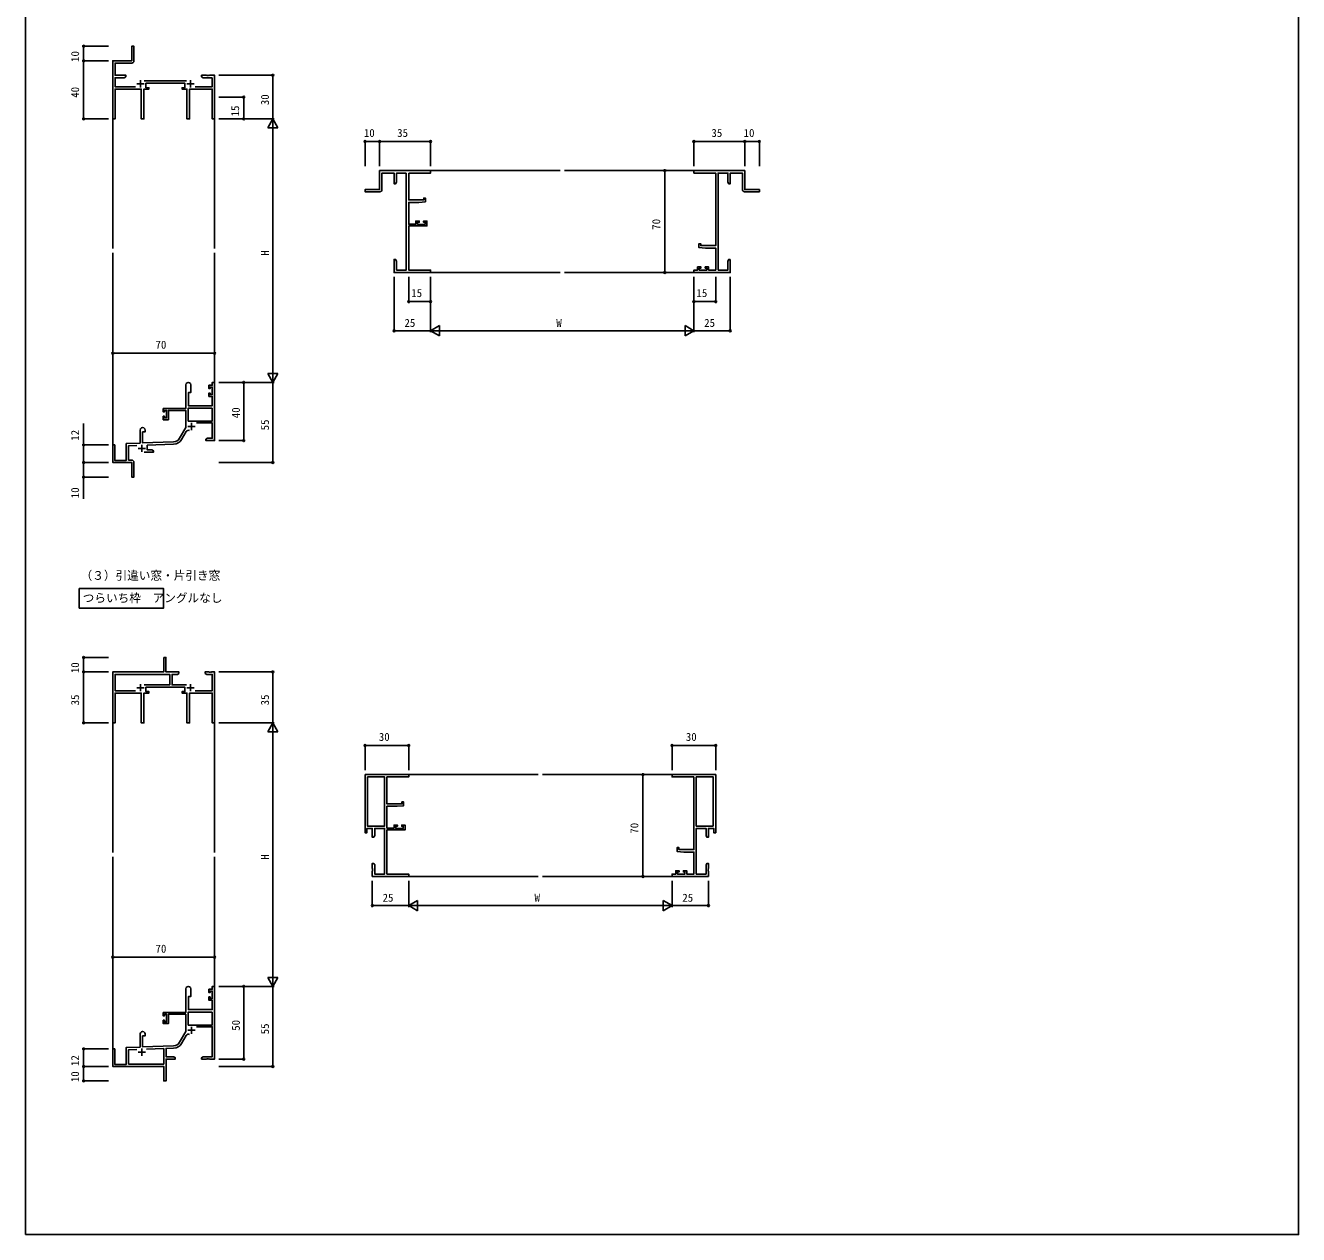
# Model space of a CAD drawing. Units: millimetres, scale not verified. Extents: x -437 to 438, y -681 to 679.
# Drawn here: x -437 to 438, y -681 to 150 of the extents above; entities that cross this region are included whole.
import ezdxf
from ezdxf.enums import TextEntityAlignment as Align

# ---------------------------------------------------------------- set-up
doc = ezdxf.new("R2010")
doc.units = ezdxf.units.MM
doc.header["$LTSCALE"] = 4
for name, color, linetype in [('0-1_USER1', 3, 'Continuous'), ('0-2_YKK_11', 7, 'Continuous'), ('0-3_YKK_12', 2, 'Continuous'), ('0-4_YKK_D', 6, 'Continuous'), ('0-5_YKK_ZWAK', 7, 'Continuous')]:
    doc.layers.add(name, color=color, linetype=linetype)
doc.styles.add('ＭＳ ゴシック', font='')
doc.styles.get('ＭＳ ゴシック').set_extended_font_data('MS Gothic')

msp = doc.modelspace()

# ---------------------------------------------------------------- linework, layer by layer
at = {"layer": '0-1_USER1'}
msp.add_lwpolyline([(-399.8, -237.236), (-341.84, -237.236), (-341.84, -250.593), (-399.8, -250.593)], close=True, dxfattribs=at)
at = {"layer": '0-2_YKK_11'}
for p, q in [((-360.3, 109.653), (-355.3, 109.653)), ((-357.8, 112.153), (-357.8, 107.153)), ((-326.098, 111.583), (-355.108, 111.583)), ((-325.9, 109.653), (-320.9, 109.653)), ((-323.4, 112.153), (-323.4, 107.153)), ((-326.306, -129.299), (-329.443, -134.731)), ((-325.2, -125.747), (-320.2, -125.747)), ((-322.7, -123.247), (-322.7, -128.247)), ((-356.8, -138.347), (-356.8, -143.347)), ((-359.3, -140.847), (-354.3, -140.847)), ((-360.3, -305.294), (-355.3, -305.294)), ((-357.8, -302.794), (-357.8, -307.794)), ((-325.9, -305.294), (-320.9, -305.294)), ((-323.4, -302.794), (-323.4, -307.794)), ((-325.2, -540.694), (-320.2, -540.694)), ((-322.7, -538.194), (-322.7, -543.194)), ((-326.306, -544.246), (-329.443, -549.678)), ((-359.3, -555.794), (-354.3, -555.794)), ((-356.8, -553.294), (-356.8, -558.294))]:
    msp.add_line(p, q, dxfattribs=at)
for points in [[(-362.3, 125.323), (-362.3, 135.453), (-363.8, 135.453), (-363.8, 125.453), (-376.8, 125.453), (-376.8, 85.453), (-375.17, 85.453), (-375.17, 105.953), (-357.25, 105.953), (-357.25, 85.453), (-355.35, 85.453), (-355.35, 105.953), (-352, 105.953), (-352, 106.953), (-354, 106.953), (-354, 109.953), (-327.2, 109.953), (-327.2, 106.953), (-329.2, 106.953), (-329.2, 105.953), (-325.85, 105.953), (-325.85, 85.453), (-323.95, 85.453), (-323.95, 105.953), (-308.43, 105.953), (-308.43, 85.453), (-306.8, 85.453), (-306.8, 115.453), (-310.342, 115.453), (-310.525, 115.333), (-311.075, 115.333), (-311.258, 115.453), (-311.342, 115.453), (-311.525, 115.333), (-312.075, 115.333), (-312.258, 115.453), (-315.8, 115.453), (-315.8, 114.453), (-314.709, 113.823), (-308.43, 113.823)], [(-361.15, 107.583), (-375.17, 107.583), (-375.17, 113.823), (-368.891, 113.823), (-367.8, 114.453), (-367.8, 115.453), (-375.17, 115.453), (-375.17, 123.823), (-363.8, 123.823)], [(-308.43, 113.823), (-308.43, 107.583), (-320.05, 107.583)], [(-173.394, 48.316), (-158.394, 48.316), (-158.394, 49.946), (-193.394, 49.946), (-193.394, 36.946), (-203.394, 36.946), (-203.394, 35.446), (-193.264, 35.446)], [(-191.764, 36.946), (-191.764, 48.316), (-183.394, 48.316), (-183.394, 40.946), (-182.394, 40.946), (-181.764, 42.037), (-181.764, 48.316), (-175.024, 48.316)], [(-175.024, 48.316), (-175.024, -18.424), (-181.764, -18.424), (-181.764, -12.146), (-182.394, -11.054), (-183.394, -11.054), (-183.394, -14.596), (-183.274, -14.779), (-183.274, -15.329), (-183.394, -15.513), (-183.394, -15.596), (-183.274, -15.779), (-183.274, -16.329), (-183.394, -16.513), (-183.394, -20.054), (-158.394, -20.054), (-158.394, -18.424), (-173.394, -18.424), (-173.394, 11.946), (-160.894, 11.946), (-160.894, 15.246), (-163.194, 15.246), (-163.194, 14.446), (-162.094, 14.446), (-162.094, 12.946), (-167.294, 12.946), (-167.294, 14.446), (-166.194, 14.446), (-166.194, 15.246), (-168.494, 15.246), (-168.494, 13.146), (-173.394, 13.146), (-173.394, 28.146), (-166.394, 28.146), (-161.894, 28.539), (-161.894, 31.146), (-163.094, 31.146), (-163.094, 29.846), (-173.394, 29.846), (-173.394, 48.316)], [(57.476, 35.446), (67.606, 35.446), (67.606, 36.946), (57.606, 36.946), (57.606, 49.946), (22.606, 49.946), (22.606, 48.316), (37.606, 48.316), (37.606, -1.554), (27.306, -1.554), (27.306, -0.254), (26.106, -0.254), (26.106, -2.861), (30.606, -3.254), (37.606, -3.254), (37.606, -18.424), (32.706, -18.424), (32.706, -16.154), (30.406, -16.154), (30.406, -16.954), (31.506, -16.954), (31.506, -18.424), (26.306, -18.424), (26.306, -16.954), (27.406, -16.954), (27.406, -16.154), (25.106, -16.154), (25.106, -18.424), (22.606, -18.424), (22.606, -20.054), (47.606, -20.054), (47.606, -16.513), (47.486, -16.329), (47.486, -15.779), (47.606, -15.596), (47.606, -15.513), (47.486, -15.329), (47.486, -14.779), (47.606, -14.596), (47.606, -11.054)], [(39.236, -18.424), (39.236, 48.316), (45.976, 48.316), (45.976, 42.037), (46.606, 40.946), (47.606, 40.946), (47.606, 48.316), (55.976, 48.316), (55.976, 36.946)], [(47.606, -11.054), (46.606, -11.054), (45.976, -12.146), (45.976, -18.424), (39.236, -18.424)], [(-323.2, -97.247), (-323.2, -102.547), (-324.8, -102.547), (-324.8, -111.547), (-308.43, -111.547), (-308.43, -105.147), (-310.7, -105.147), (-310.7, -102.847), (-309.9, -102.847), (-309.9, -103.947), (-308.43, -103.947), (-308.43, -98.747), (-309.9, -98.747), (-309.9, -99.847), (-310.7, -99.847), (-310.7, -97.547), (-308.43, -97.547), (-308.43, -95.547), (-306.8, -95.547), (-306.8, -135.547), (-308.842, -135.547), (-309.025, -135.427), (-309.575, -135.427), (-309.758, -135.547), (-309.842, -135.547), (-310.025, -135.427), (-310.575, -135.427), (-310.758, -135.547), (-312.8, -135.547), (-312.8, -134.547), (-311.709, -133.917), (-308.43, -133.917), (-308.43, -123.347), (-319.301, -123.347)], [(-330.854, -133.916), (-326.6, -126.547), (-326.6, -114.747), (-338.6, -114.747), (-338.6, -121.147), (-342.1, -121.147), (-342.1, -118.847), (-341.3, -118.847), (-341.3, -119.947), (-339.8, -119.947), (-339.8, -114.747), (-341.3, -114.747), (-341.3, -115.847), (-342.1, -115.847), (-342.1, -113.547), (-326.6, -113.547), (-326.6, -97.247)], [(-362.3, -150.417), (-362.3, -160.547), (-363.8, -160.547), (-363.8, -156.005), (-363.68, -155.822), (-363.68, -155.272), (-363.8, -155.089), (-363.8, -150.547), (-376.8, -150.547), (-376.8, -138.547), (-375.4, -138.547), (-375.4, -149.147), (-367.5, -149.147), (-367.5, -137.547), (-358, -137.215), (-358, -128.247)], [(-354.6, -128.247), (-354.6, -129.547), (-356.3, -129.547), (-356.3, -137.156), (-335.01, -136.413)], [(-360.233, -138.924), (-365.87, -139.121), (-365.87, -148.917), (-363.8, -148.917)], [(-334.953, -138.042), (-353.1, -138.675), (-353.1, -141.917), (-349.891, -141.917), (-348.8, -142.547), (-348.8, -143.547), (-355.15, -143.547)], [(-320.05, -307.364), (-308.43, -307.364), (-308.43, -296.124), (-312.209, -296.124), (-313.3, -295.494), (-313.3, -294.494), (-310.758, -294.494), (-310.575, -294.614), (-310.025, -294.614), (-309.842, -294.494), (-309.758, -294.494), (-309.575, -294.614), (-309.025, -294.614), (-308.842, -294.494), (-306.8, -294.494), (-306.8, -329.494), (-308.43, -329.494), (-308.43, -308.994), (-323.95, -308.994), (-323.95, -329.494), (-325.85, -329.494), (-325.85, -308.994), (-329.2, -308.994), (-329.2, -307.994), (-327.2, -307.994), (-327.2, -304.994), (-354, -304.994), (-354, -307.994), (-352, -307.994), (-352, -308.994), (-355.35, -308.994), (-355.35, -329.494), (-357.25, -329.494), (-357.25, -308.994), (-375.17, -308.994), (-375.17, -329.494), (-376.8, -329.494), (-376.8, -294.494), (-341.8, -294.494), (-341.8, -284.494)], [(-341.8, -284.494), (-340.3, -284.494), (-340.3, -294.494), (-331.3, -294.494), (-331.3, -295.494), (-332.391, -296.124), (-336, -296.124), (-336, -303.364), (-326.092, -303.364)], [(-361.15, -307.364), (-375.17, -307.364), (-375.17, -296.124), (-337.63, -296.124), (-337.63, -303.364), (-355.108, -303.364)], [(-203.394, -365.001), (-203.394, -405.001), (-202.094, -405.001), (-202.094, -402.001), (-198.394, -402.001), (-198.394, -408.001), (-197.394, -408.001), (-196.764, -406.91), (-196.764, -402.001), (-190.024, -402.001), (-190.024, -433.371), (-196.764, -433.371), (-196.764, -427.093), (-197.394, -426.001), (-198.394, -426.001), (-198.394, -429.543), (-198.274, -429.727), (-198.274, -430.276), (-198.394, -430.46), (-198.394, -430.543), (-198.274, -430.727), (-198.274, -431.276), (-198.394, -431.46), (-198.394, -435.001), (-173.394, -435.001), (-173.394, -433.371), (-188.394, -433.371), (-188.394, -403.001), (-175.894, -403.001), (-175.894, -399.701), (-178.194, -399.701), (-178.194, -400.501), (-177.094, -400.501), (-177.094, -402.001), (-182.294, -402.001), (-182.294, -400.501), (-181.194, -400.501), (-181.194, -399.701), (-183.494, -399.701), (-183.494, -401.801)], [(-183.494, -401.801), (-188.394, -401.801), (-188.394, -386.801), (-181.394, -386.801), (-176.894, -386.408), (-176.894, -383.801), (-178.094, -383.801), (-178.094, -385.101), (-188.394, -385.101), (-188.394, -366.631), (-173.394, -366.631), (-173.394, -365.001), (-203.394, -365.001)], [(30.976, -406.91), (31.606, -408.001), (32.606, -408.001), (32.606, -402.001), (36.306, -402.001), (36.306, -405.001), (37.606, -405.001), (37.606, -365.001), (7.606, -365.001), (7.606, -366.631), (22.606, -366.631)], [(22.606, -366.631), (22.606, -416.501), (12.306, -416.501), (12.306, -415.201), (11.106, -415.201), (11.106, -417.808), (15.606, -418.201), (22.606, -418.201), (22.606, -433.371), (17.706, -433.371), (17.706, -431.101), (15.406, -431.101), (15.406, -431.901), (16.506, -431.901), (16.506, -433.371), (11.306, -433.371), (11.306, -431.901), (12.406, -431.901), (12.406, -431.101), (10.106, -431.101), (10.106, -433.371), (7.606, -433.371), (7.606, -435.001), (32.606, -435.001), (32.606, -431.46), (32.486, -431.276), (32.486, -430.727), (32.606, -430.543), (32.606, -430.46), (32.486, -430.276), (32.486, -429.727), (32.606, -429.543), (32.606, -426.001), (31.606, -426.001), (30.976, -427.093), (30.976, -433.371), (24.236, -433.371), (24.236, -402.001), (30.976, -402.001), (30.976, -406.91)], [(-330.854, -548.863), (-326.6, -541.494), (-326.6, -529.694), (-338.6, -529.694), (-338.6, -536.094), (-342.1, -536.094), (-342.1, -533.794), (-341.3, -533.794), (-341.3, -534.894), (-339.8, -534.894), (-339.8, -529.694), (-341.3, -529.694), (-341.3, -530.794), (-342.1, -530.794), (-342.1, -528.494), (-326.6, -528.494), (-326.6, -512.194)], [(-323.2, -512.194), (-323.2, -517.494), (-324.8, -517.494), (-324.8, -526.494), (-308.43, -526.494), (-308.43, -520.094), (-310.7, -520.094), (-310.7, -517.794), (-309.9, -517.794), (-309.9, -518.894), (-308.43, -518.894), (-308.43, -513.694), (-309.9, -513.694), (-309.9, -514.794), (-310.7, -514.794), (-310.7, -512.494), (-308.43, -512.494), (-308.43, -510.494), (-306.8, -510.494), (-306.8, -560.494), (-310.342, -560.494), (-310.525, -560.374), (-311.075, -560.374), (-311.258, -560.494), (-311.342, -560.494), (-311.525, -560.374), (-312.075, -560.374), (-312.258, -560.494), (-315.8, -560.494), (-315.8, -559.494), (-314.709, -558.864), (-308.43, -558.864), (-308.43, -538.294), (-319.301, -538.294)], [(-334.953, -552.989), (-340.17, -553.171), (-340.17, -558.864), (-334.891, -558.864), (-333.8, -559.494), (-333.8, -560.494), (-340.17, -560.494), (-340.17, -575.494), (-341.8, -575.494), (-341.8, -570.953), (-341.68, -570.769), (-341.68, -570.219), (-341.8, -570.036), (-341.8, -565.494), (-376.8, -565.494), (-376.8, -553.494), (-375.4, -553.494), (-375.4, -564.094), (-367.5, -564.094), (-367.5, -552.494), (-358, -552.163), (-358, -543.194)], [(-354.6, -543.194), (-354.6, -544.494), (-356.3, -544.494), (-356.3, -552.103), (-335.01, -551.36)], [(-360.233, -553.872), (-365.87, -554.068), (-365.87, -563.864), (-341.8, -563.864), (-341.8, -553.228), (-353.51, -553.637)]]:
    msp.add_lwpolyline(points, dxfattribs=at)
for points in [[(-308.43, -113.177), (-324.97, -113.177), (-324.97, -122.147), (-308.43, -122.147)], [(-201.764, -366.631), (-201.764, -400.371), (-190.024, -400.371), (-190.024, -366.631)], [(35.976, -400.371), (35.976, -366.631), (24.236, -366.631), (24.236, -400.371)], [(-308.43, -528.124), (-324.97, -528.124), (-324.97, -537.094), (-308.43, -537.094)]]:
    msp.add_lwpolyline(points, close=True, dxfattribs=at)
for centre, radius, start, end in [((-363.8, 125.323), 1.5, 270.00001, 359.99999), ((-193.264, 36.946), 1.5, 270.00001, 359.99999), ((57.476, 36.946), 1.5, 180.00001, 269.99999), ((-324.9, -97.247), 1.7, 359.99999, 180.00001), ((-356.3, -128.247), 1.7, 359.99999, 180.00001), ((-324.748, -130.199), 1.8, 65.29866, 149.99999), ((-335.184, -131.416), 5, 271.99999, 330), ((-335.184, -131.416), 6.63, 272, 330), ((-363.8, -150.417), 1.5, 0.00001, 89.99999), ((-324.9, -512.194), 1.7, 359.99999, 180.00001), ((-356.3, -543.194), 1.7, 359.99999, 180.00001), ((-335.184, -546.363), 5, 271.99999, 330), ((-335.184, -546.363), 6.63, 272, 330), ((-324.748, -545.146), 1.8, 65.29866, 149.99999)]:
    msp.add_arc(centre, radius, start, end, dxfattribs=at)
at = {"layer": '0-3_YKK_12'}
for p, q in [((-376.8, 86.708), (-376.8, -3.547)), ((-306.8, 85.453), (-306.8, -3.547)), ((-158.394, 49.946), (-69.394, 49.946)), ((22.606, 49.946), (-66.394, 49.946)), ((-376.8, -139.114), (-376.8, -6.547)), ((-306.8, -95.547), (-306.8, -6.547)), ((-158.394, -20.054), (-69.394, -20.054)), ((22.606, -20.054), (-66.394, -20.054)), ((-376.8, -328.239), (-376.8, -418.494)), ((-306.8, -329.494), (-306.8, -418.494)), ((-173.394, -365.001), (-84.394, -365.001)), ((7.606, -365.001), (-81.394, -365.001)), ((-376.8, -554.061), (-376.8, -421.494)), ((-306.8, -510.494), (-306.8, -421.494)), ((-173.394, -435.001), (-84.394, -435.001)), ((7.606, -435.001), (-81.394, -435.001))]:
    msp.add_line(p, q, dxfattribs=at)
at = {"layer": '0-4_YKK_D'}
for p, q in [((-379.8, 135.453), (-397.8, 135.453)), ((-396.8, 125.453), (-396.8, 135.453)), ((-379.8, 125.453), (-397.8, 125.453)), ((-379.8, 125.453), (-397.8, 125.453)), ((-396.8, 85.453), (-396.8, 125.453)), ((-303.8, 115.453), (-265.8, 115.453)), ((-266.8, 115.453), (-266.8, 85.453)), ((-303.8, 100.453), (-285.8, 100.453)), ((-286.8, 85.453), (-286.8, 100.453)), ((-379.8, 85.453), (-397.8, 85.453)), ((-303.8, 85.453), (-265.8, 85.453)), ((-303.8, 85.453), (-265.8, 85.453)), ((-303.8, 85.453), (-285.8, 85.453)), ((-266.8, 85.453), (-270.3, 79.391)), ((-270.3, 79.391), (-263.3, 79.391)), ((-266.8, 85.453), (-263.3, 79.391)), ((-266.8, 85.453), (-266.8, 73.329)), ((-266.8, 78.453), (-266.8, -88.547)), ((-203.394, 52.946), (-203.394, 70.946)), ((-193.394, 52.946), (-193.394, 70.946)), ((-193.394, 52.946), (-193.394, 70.946)), ((-158.394, 52.946), (-158.394, 70.946)), ((22.606, 52.946), (22.606, 70.946)), ((57.606, 52.946), (57.606, 70.946)), ((57.606, 52.946), (57.606, 70.946)), ((67.606, 52.946), (67.606, 70.946)), ((-193.394, 69.946), (-203.394, 69.946)), ((-158.394, 69.946), (-193.394, 69.946)), ((22.606, 69.946), (57.606, 69.946)), ((57.606, 69.946), (67.606, 69.946)), ((16.492, 49.946), (1.606, 49.946)), ((2.606, 49.946), (2.606, -20.054)), ((-183.394, -23.054), (-183.394, -61.054)), ((-173.394, -23.054), (-173.394, -41.054)), ((-158.394, -23.054), (-158.394, -61.054)), ((-158.394, -23.054), (-158.394, -61.054)), ((-158.394, -23.054), (-158.394, -41.054)), ((16.492, -20.054), (1.606, -20.054)), ((22.606, -23.054), (22.606, -61.054)), ((22.606, -23.054), (22.606, -61.054)), ((22.606, -23.054), (22.606, -41.054)), ((37.606, -23.054), (37.606, -41.054)), ((47.606, -23.054), (47.606, -61.054)), ((-173.394, -40.054), (-158.394, -40.054)), ((22.606, -40.054), (37.606, -40.054)), ((-158.394, -60.054), (-183.394, -60.054)), ((-158.394, -60.054), (-152.332, -56.554)), ((-158.394, -60.054), (-152.332, -63.554)), ((-158.394, -60.054), (-146.27, -60.054)), ((-152.332, -63.554), (-152.332, -56.554)), ((-151.394, -60.054), (15.606, -60.054)), ((22.606, -60.054), (10.482, -60.054)), ((22.606, -60.054), (16.544, -56.554)), ((16.544, -56.554), (16.544, -63.554)), ((22.606, -60.054), (16.544, -63.554)), ((22.606, -60.054), (47.606, -60.054)), ((-376.8, -88.619), (-376.8, -74.547)), ((-376.8, -75.547), (-306.8, -75.547)), ((-306.8, -88.619), (-306.8, -74.547)), ((-266.8, -95.547), (-266.8, -83.423)), ((-303.8, -95.547), (-265.8, -95.547)), ((-303.8, -95.547), (-285.8, -95.547)), ((-303.8, -95.547), (-265.8, -95.547)), ((-286.8, -95.547), (-286.8, -135.547)), ((-266.8, -95.547), (-270.3, -89.485)), ((-263.3, -89.485), (-270.3, -89.485)), ((-266.8, -95.547), (-263.3, -89.485)), ((-266.8, -95.547), (-266.8, -150.547)), ((-379.8, -138.547), (-397.8, -138.547)), ((-303.8, -135.547), (-285.8, -135.547)), ((-379.8, -150.547), (-397.8, -150.547)), ((-379.8, -150.547), (-397.8, -150.547)), ((-303.8, -150.547), (-265.8, -150.547)), ((-379.8, -160.547), (-397.8, -160.547)), ((-379.8, -284.494), (-397.8, -284.494)), ((-396.8, -294.494), (-396.8, -284.494)), ((-379.8, -294.494), (-397.8, -294.494)), ((-379.8, -294.494), (-397.8, -294.494)), ((-396.8, -294.494), (-396.8, -329.494)), ((-303.8, -294.494), (-265.8, -294.494)), ((-266.8, -294.494), (-266.8, -329.494)), ((-379.8, -329.494), (-397.8, -329.494)), ((-303.8, -329.494), (-265.8, -329.494)), ((-303.8, -329.494), (-265.8, -329.494)), ((-266.8, -329.494), (-270.3, -335.556)), ((-266.8, -329.494), (-263.3, -335.556)), ((-266.8, -329.494), (-266.8, -341.619)), ((-270.3, -335.556), (-263.3, -335.556)), ((-266.8, -336.494), (-266.8, -503.494)), ((-203.394, -362.001), (-203.394, -344.001)), ((-203.394, -345.001), (-173.394, -345.001)), ((-173.394, -362.001), (-173.394, -344.001)), ((7.606, -362.001), (7.606, -344.001)), ((37.606, -345.001), (7.606, -345.001)), ((37.606, -362.001), (37.606, -344.001)), ((3.364, -365.001), (-13.394, -365.001)), ((-12.394, -365.001), (-12.394, -435.001)), ((6.473, -435.001), (-13.394, -435.001)), ((-198.394, -438.001), (-198.394, -456.001)), ((-173.394, -438.001), (-173.394, -456.001)), ((-173.394, -438.001), (-173.394, -456.001)), ((7.606, -438.001), (7.606, -456.001)), ((7.606, -438.001), (7.606, -456.001)), ((32.606, -438.001), (32.606, -456.001)), ((-173.394, -455.001), (-167.332, -451.501)), ((-167.332, -458.501), (-167.332, -451.501)), ((7.606, -455.001), (1.544, -451.501)), ((1.544, -451.501), (1.544, -458.501)), ((-173.394, -455.001), (-198.394, -455.001)), ((-173.394, -455.001), (-167.332, -458.501)), ((-173.394, -455.001), (-161.27, -455.001)), ((-166.394, -455.001), (0.606, -455.001)), ((7.606, -455.001), (-4.518, -455.001)), ((7.606, -455.001), (1.544, -458.501)), ((7.606, -455.001), (32.606, -455.001)), ((-376.8, -506.826), (-376.8, -489.494)), ((-306.8, -509.104), (-306.8, -489.494)), ((-376.8, -490.494), (-306.8, -490.494)), ((-266.8, -510.494), (-266.8, -498.37)), ((-266.8, -510.494), (-270.3, -504.432)), ((-263.3, -504.432), (-270.3, -504.432)), ((-266.8, -510.494), (-263.3, -504.432)), ((-303.8, -510.494), (-265.8, -510.494)), ((-303.8, -510.494), (-285.8, -510.494)), ((-303.8, -510.494), (-265.8, -510.494)), ((-286.8, -510.494), (-286.8, -560.494)), ((-266.8, -510.494), (-266.8, -565.494)), ((-379.8, -553.494), (-397.8, -553.494)), ((-396.8, -553.494), (-396.8, -565.494)), ((-379.8, -565.494), (-397.8, -565.494)), ((-379.8, -565.494), (-397.8, -565.494)), ((-396.8, -565.494), (-396.8, -575.494)), ((-303.8, -560.494), (-285.8, -560.494)), ((-303.8, -565.494), (-265.8, -565.494)), ((-379.8, -575.494), (-397.8, -575.494))]:
    msp.add_line(p, q, dxfattribs=at)
for points in [[(-396.8, -150.547), (-396.8, -138.547), (-396.8, -123.793)], [(-396.8, -150.547), (-396.8, -160.547), (-396.8, -175.472)]]:
    msp.add_lwpolyline(points, dxfattribs=at)
for centre in [(-396.8, 135.453), (-396.8, 125.453), (-396.8, 125.453), (-266.8, 115.453), (-286.8, 100.453), (-396.8, 85.453), (-286.8, 85.453), (-203.394, 69.946), (-193.394, 69.946), (-193.394, 69.946), (-158.394, 69.946), (22.606, 69.946), (57.606, 69.946), (57.606, 69.946), (67.606, 69.946), (2.606, 49.946), (2.606, -20.054), (-173.394, -40.054), (-158.394, -40.054), (22.606, -40.054), (37.606, -40.054), (-183.394, -60.054), (47.606, -60.054), (-376.8, -75.547), (-306.8, -75.547), (-286.8, -95.547), (-396.8, -138.547), (-286.8, -135.547), (-396.8, -150.547), (-396.8, -150.547), (-266.8, -150.547), (-396.8, -160.547), (-396.8, -284.494), (-396.8, -294.494), (-396.8, -294.494), (-266.8, -294.494), (-396.8, -329.494), (-203.394, -345.001), (-173.394, -345.001), (7.606, -345.001), (37.606, -345.001), (-12.394, -365.001), (-12.394, -435.001), (-198.394, -455.001), (32.606, -455.001), (-376.8, -490.494), (-306.8, -490.494), (-286.8, -510.494), (-396.8, -553.494), (-286.8, -560.494), (-396.8, -565.494), (-396.8, -565.494), (-266.8, -565.494), (-396.8, -575.494)]:
    msp.add_circle(centre, 0.637, dxfattribs=at)
at = {"layer": '0-5_YKK_ZWAK'}
msp.add_line((-436.8, 644), (-436.8, -681), dxfattribs=at)
msp.add_lwpolyline([(-436.8, -681), (438.2, -681), (438.2, 644)], dxfattribs=at)

# ---------------------------------------------------------------- texts
at = {"layer": '0-1_USER1', "style": 'ＭＳ ゴシック'}
for s, p in [('（３）引違い窓・片引き窓', (-398.891, -232.949)), ('つらいち枠\u3000アングルなし\u3000\u3000', (-397.436, -248.358))]:
    msp.add_text(s, height=5.865, dxfattribs=at).set_placement(p, align=Align.BOTTOM_LEFT)
at = {"layer": '0-4_YKK_D', "style": 'ＭＳ ゴシック'}
for s, p in [('10', (-398.3, 124.615)), ('40', (-398.3, 99.998)), ('30', (-267.8, 94.913)), ('15', (-288.3, 87.2)), ('70', (1.106, 9.321)), ('H', (-267.8, -8.541)), ('40', (-287.8, -120.152)), ('55', (-267.8, -128.502)), ('12', (-398.3, -135.648)), ('10', (-398.3, -175.123)), ('10', (-398.3, -295.332)), ('35', (-398.3, -317.449)), ('35', (-267.8, -317.449)), ('70', (-13.894, -405.626)), ('H', (-267.8, -423.489)), ('50', (-287.8, -541.034)), ('55', (-267.8, -543.449)), ('12', (-398.3, -565.247)), ('10', (-398.3, -576.332))]:
    msp.add_text(s, height=5.499, rotation=90, dxfattribs=at).set_placement(p, align=Align.BOTTOM_LEFT)
for s, p in [('10', (-204.232, 71.446)), ('35', (-181.348, 71.446)), ('35', (34.652, 71.446)), ('10', (56.768, 71.446)), ('15', (-171.647, -38.554)), ('15', (24.353, -38.554)), ('25', (-176.348, -59.054)), ('W', (-71.942, -59.054)), ('25', (29.652, -59.054)), ('70', (-347.425, -74.047)), ('30', (-193.934, -343.501)), ('30', (17.066, -343.501)), ('25', (-191.348, -454.001)), ('W', (-86.942, -454.001)), ('25', (14.652, -454.001)), ('70', (-347.425, -488.994))]:
    msp.add_text(s, height=5.499, dxfattribs=at).set_placement(p, align=Align.BOTTOM_LEFT)

doc.saveas('drawing.dxf')
